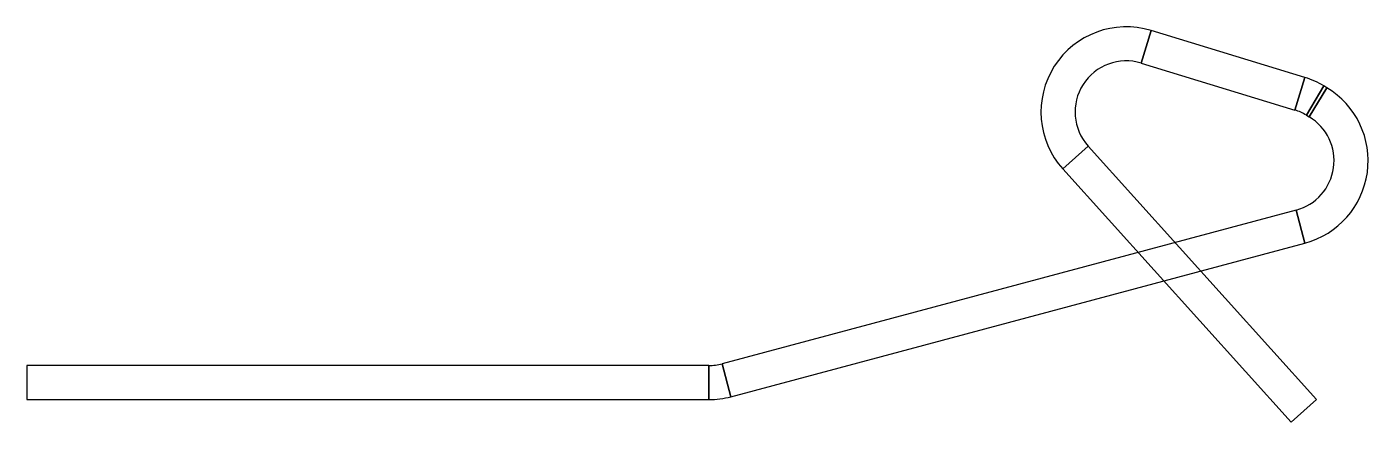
# Model space of a CAD drawing. Header units: metres. Extents: x 0 to 393, y -7 to 537.
# Drawn here: x 0 to 393.3, y -6.6 to 109.4 of the extents above.
import ezdxf

# ---------------------------------------------------------------- set-up
doc = ezdxf.new("R2010")
doc.units = ezdxf.units.M

msp = doc.modelspace()

# ---------------------------------------------------------------- linework, layer by layer
at = {"layer": 'PARAMETRIX'}
for p, q in [((329.701, 108.3192), (326.7773, 98.7562)), ((326.7773, 98.7562), (329.701, 108.3192)), ((374.7995, 94.5312), (329.701, 108.3192)), ((326.7773, 98.7562), (371.8758, 84.9682)), ((374.7995, 94.5312), (371.8758, 84.9682)), ((371.8758, 84.9682), (374.7995, 94.5312)), ((380.3662, 92.0528), (375.2158, 83.4811)), ((375.2158, 83.4811), (380.3662, 92.0528)), ((381.2234, 91.5377), (376.073, 82.9661)), ((376.073, 82.9661), (381.2234, 91.5377)), ((381.2234, 91.5377), (380.3662, 92.0528)), ((375.2158, 83.4811), (376.073, 82.9661)), ((303.8131, 67.6833), (311.2445, 74.3746)), ((311.2445, 74.3746), (303.8131, 67.6833)), ((378.1576, 0.0602), (311.2445, 74.3746)), ((303.8131, 67.6833), (370.7261, -6.6311)), ((372.2297, 55.6197), (203.8823, 10.5111)), ((374.8179, 45.9604), (372.2297, 55.6197)), ((372.2297, 55.6197), (374.8179, 45.9604)), ((206.4705, 0.8519), (374.8179, 45.9604)), ((200, 10), (0, 10)), ((0, 10), (0, 0)), ((200, 0), (200, 10)), ((200, 10), (200, 0)), ((206.4705, 0.8519), (203.8823, 10.5111)), ((203.8823, 10.5111), (206.4705, 0.8519)), ((0, 0), (200, 0)), ((370.7261, -6.6311), (378.1576, 0.0602))]:
    msp.add_line(p, q, dxfattribs=at)
for centre, radius, start, end in [((322.3917, 84.4116), 25, 73, 222), ((322.3917, 84.4116), 15, 73, 222), ((367.4903, 70.6236), 25, 59, 73), ((368.3474, 70.1086), 25, 285, 59), ((367.4903, 70.6236), 15, 59, 73), ((368.3474, 70.1086), 15, 285, 59), ((200, 25), 15, 270, 285), ((200, 25), 25, 270, 285)]:
    msp.add_arc(centre, radius, start, end, dxfattribs=at)

doc.saveas('drawing.dxf')
